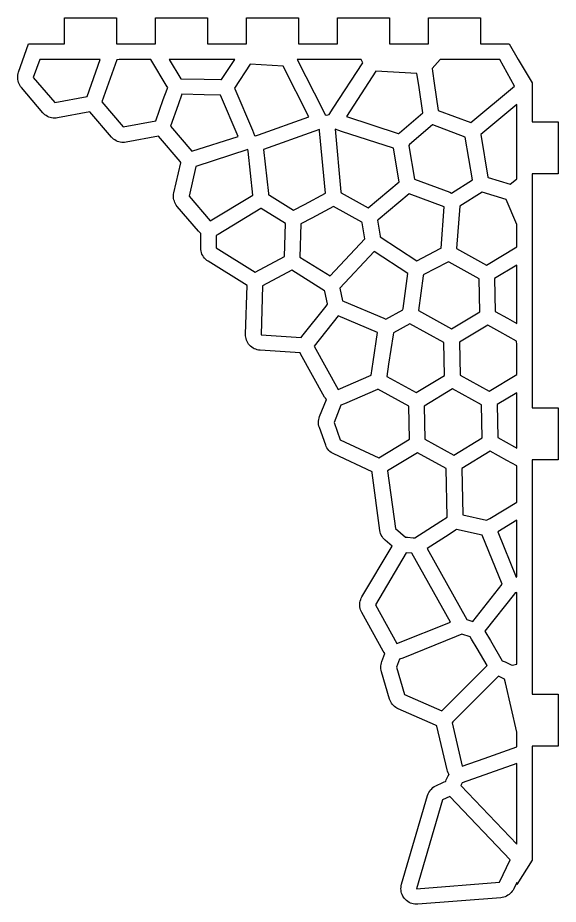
# Model space of a CAD drawing. Header units: millimetres. Extents: x -28 to 624, y -200 to 200.
# Drawn here: x 219.5 to 323.6, y 29.6 to 200 of the extents above; entities that cross this region are included whole.
import ezdxf

# ---------------------------------------------------------------- set-up
doc = ezdxf.new("R2010")
doc.units = ezdxf.units.MM
doc.layers.add('default', color=7, linetype='Continuous')

msp = doc.modelspace()

# ---------------------------------------------------------------- linework, layer by layer
at = {"layer": 'default'}
for points in [[(318.56, 60), (318.56, 57.04), (318.56, 41.48), (318.56, 38.06), (315.56, 33.41), (315.56, 33.78), (314.98, 32.56), (314.85, 32.31), (314.69, 32.07), (314.51, 31.85), (314.31, 31.64), (314.09, 31.46), (313.86, 31.3), (313.61, 31.16), (313.34, 31.04), (313.07, 30.95), (312.79, 30.89), (312.51, 30.85), (296.52, 29.59), (296.23, 29.58), (295.94, 29.6), (295.65, 29.65), (295.37, 29.72), (295.1, 29.82), (294.84, 29.95), (294.59, 30.1), (294.36, 30.28), (294.15, 30.47), (293.96, 30.69), (293.78, 30.92), (293.64, 31.17), (293.51, 31.44), (293.41, 31.71), (293.34, 31.99), (293.3, 32.28), (293.28, 32.57), (293.3, 32.86), (293.34, 33.14), (293.41, 33.43), (298.41, 50.49), (298.52, 50.78), (298.65, 51.06), (298.81, 51.33), (299, 51.58), (299.21, 51.8), (299.44, 52.01), (299.7, 52.19), (299.97, 52.34), (301.34, 53.01), (301.61, 53.12), (301.88, 53.21), (301.92, 53.22), (301.92, 53.25), (302.01, 53.52), (302.13, 53.77), (302.39, 54.28), (302.53, 54.52), (302.53, 54.53), (302.48, 54.6), (302.34, 54.87), (302.23, 55.14), (302.15, 55.43), (300.22, 63.82), (300.2, 63.91), (299.95, 64), (292.78, 67.15), (292.52, 67.27), (292.28, 67.43), (292.05, 67.6), (291.84, 67.8), (291.65, 68.01), (291.48, 68.25), (291.33, 68.49), (291.21, 68.75), (291.11, 69.03), (289.53, 74.28), (289.46, 74.56), (289.42, 74.85), (289.4, 75.13), (289.41, 75.42), (289.45, 75.7), (289.52, 75.98), (289.61, 76.26), (290.21, 77.77), (290.21, 77.77), (290.05, 77.99), (289.89, 78.24), (285.74, 85.65), (285.61, 85.91), (285.51, 86.17), (285.44, 86.45), (285.38, 86.73), (285.36, 87.01), (285.37, 87.3), (285.4, 87.58), (285.45, 87.86), (285.54, 88.14), (285.65, 88.4), (285.78, 88.65), (291.59, 98.4), (290.24, 99.59), (290.02, 99.8), (289.82, 100.04), (289.65, 100.29), (289.5, 100.56), (289.38, 100.85), (289.3, 101.14), (289.24, 101.44), (287.75, 112.53), (287.74, 112.69), (280.35, 116.15), (280.09, 116.29), (279.84, 116.45), (279.62, 116.64), (279.41, 116.84), (279.22, 117.07), (279.05, 117.32), (278.91, 117.58), (278.8, 117.85), (277.59, 121.2), (277.5, 121.5), (277.44, 121.81), (277.42, 122.12), (277.42, 122.43), (277.46, 122.74), (277.53, 123.04), (277.63, 123.33), (278.93, 126.6), (278.93, 126.61), (278.75, 126.84), (278.6, 127.09), (273.94, 135.4), (273.86, 135.57), (266.18, 136.08), (265.89, 136.11), (265.61, 136.17), (265.34, 136.26), (265.07, 136.37), (264.82, 136.51), (264.58, 136.67), (264.36, 136.85), (264.16, 137.06), (263.97, 137.28), (263.81, 137.52), (263.68, 137.77), (263.56, 138.04), (263.48, 138.31), (263.42, 138.59), (263.38, 138.88), (263.38, 139.17), (263.67, 148.54), (263.67, 148.54), (256.18, 153.19), (255.93, 153.36), (255.7, 153.56), (255.49, 153.78), (255.3, 154.02), (255.14, 154.28), (255, 154.55), (254.9, 154.84), (254.82, 155.13), (254.78, 155.44), (254.76, 155.74), (254.76, 158.15), (254.78, 158.46), (254.79, 158.53), (254.73, 158.57), (254.51, 158.77), (254.3, 158.98), (250.24, 163.74), (250.06, 163.96), (249.91, 164.2), (249.79, 164.45), (249.68, 164.71), (249.6, 164.97), (249.55, 165.25), (249.52, 165.53), (249.52, 165.81), (249.54, 166.09), (249.59, 166.36), (250.92, 172.09), (250.95, 172.2), (250.78, 172.37), (246.65, 177.22), (246.65, 177.22), (240.4, 176.06), (240.12, 176.02), (239.84, 176.01), (239.55, 176.03), (239.27, 176.07), (238.99, 176.14), (238.72, 176.24), (238.46, 176.36), (238.22, 176.5), (237.99, 176.67), (237.77, 176.86), (237.58, 177.06), (233.45, 181.9), (233.45, 181.9), (227.21, 180.74), (226.93, 180.7), (226.64, 180.69), (226.36, 180.71), (226.07, 180.75), (225.8, 180.82), (225.53, 180.91), (225.27, 181.03), (225.02, 181.18), (224.79, 181.35), (224.58, 181.54), (224.38, 181.74), (220.26, 186.57), (220.08, 186.8), (219.93, 187.04), (219.8, 187.3), (219.7, 187.56), (219.62, 187.84), (219.57, 188.12), (219.54, 188.4), (219.54, 188.69), (219.57, 188.97), (219.63, 189.25), (219.71, 189.52), (221.65, 195), (224.84, 195), (228.56, 195), (228.56, 200), (238.56, 200), (238.56, 195), (238.83, 195), (246.06, 195), (246.06, 200), (256.06, 200), (256.06, 195), (260.61, 195), (263.56, 195), (263.56, 200), (273.56, 200), (273.56, 195), (275.21, 195), (281.06, 195), (281.06, 200), (291.06, 200), (291.06, 195), (298.56, 195), (298.56, 200), (308.56, 200), (308.56, 195), (314.1, 195), (315.87, 192), (318.56, 187.46), (318.56, 184.19), (318.56, 180), (323.56, 180), (323.56, 170), (318.56, 170), (318.56, 167.61), (318.56, 160.85), (318.56, 154.25), (318.56, 141.4), (318.56, 137.9), (318.56, 137.18), (318.56, 128.17), (318.56, 125), (323.56, 125), (323.56, 115), (318.56, 115), (318.56, 104.19), (318.56, 92.78), (318.56, 89.77), (318.56, 76.45), (318.56, 73.36), (318.56, 70), (323.56, 70), (323.56, 60), (318.56, 60)], [(235.44, 192), (223.77, 192), (222.54, 188.52), (226.66, 183.69), (232.91, 184.85), (235.44, 192)], [(246.1, 180.17), (247.56, 184.27), (248.27, 186.28), (248.27, 186.28), (248.4, 186.63), (248.33, 186.74), (248.33, 186.74), (245.17, 192), (239.06, 192), (238.6, 191.93), (235.74, 183.84), (239.86, 179.01), (246.1, 180.17)], [(258.62, 188.13), (258.76, 188.13), (261.29, 192), (248.67, 192), (250.9, 188.28), (255.45, 188.19), (258.62, 188.13), (258.62, 188.13)], [(264.27, 191.07), (261.27, 186.49), (261.27, 186.49), (261.25, 186.46), (261.32, 186.31), (261.32, 186.31), (264.7, 178.36), (264.7, 178.36), (265.11, 177.39), (265.3, 177.3), (265.85, 177.5), (265.85, 177.5), (275.55, 180.94), (270.61, 190.72), (270.61, 190.72), (264.27, 191.07)], [(278.98, 181.26), (279.47, 181.43), (280.27, 182.64), (280.27, 182.64), (285.97, 191.36), (285.65, 192), (273.33, 192), (278.23, 182.29), (278.23, 182.29), (278.71, 181.34), (278.98, 181.26)], [(315.13, 186.85), (312.32, 192), (300.82, 192), (299.26, 190.23), (299.34, 189.71), (299.34, 189.71), (299.67, 187.45), (300.43, 182.19), (306.71, 179.87), (315.13, 186.85)], [(297.47, 181.7), (296.7, 187.02), (296.37, 189.27), (288.48, 189.72), (288.48, 189.72), (282.78, 181), (292.76, 177.75), (292.76, 177.75), (292.83, 177.73), (292.84, 177.74), (292.84, 177.74), (293.01, 177.89), (297.47, 181.7)], [(258.56, 185.13), (255.39, 185.19), (251.1, 185.28), (250.39, 183.27), (248.93, 179.16), (253.06, 174.32), (261.94, 177.19), (258.56, 185.13)], [(310.03, 169.33), (310.04, 169.26), (314.31, 167.98), (314.55, 168.18), (314.55, 168.18), (315.56, 169.02), (315.56, 183.31), (308.63, 177.56), (308.63, 177.56), (310.03, 169.33), (310.03, 169.33)], [(305.67, 177.05), (305.67, 177.05), (299.39, 179.38), (299.39, 179.38), (299.38, 179.38), (294.96, 175.6), (294.78, 175.46), (294.79, 175.4), (294.79, 175.4), (295.9, 168.94), (295.9, 168.94), (302.66, 166.44), (302.66, 166.44), (303.03, 166.3), (307.08, 168.83), (305.67, 177.05)], [(277.64, 178.27), (277.64, 178.27), (277.62, 178.49), (276.55, 178.11), (276.55, 178.11), (266.86, 174.67), (267.79, 166.2), (267.79, 166.2), (267.82, 165.97), (267.97, 165.88), (267.97, 165.88), (272.63, 162.99), (272.63, 162.99), (274.74, 164.12), (278.74, 166.27), (277.64, 178.27)], [(281.85, 178.15), (281.85, 178.15), (280.62, 178.55), (281.73, 166.54), (281.73, 166.54), (281.75, 166.35), (286.95, 163.47), (292.94, 168.44), (291.84, 174.9), (281.85, 178.15)], [(264.81, 165.87), (263.87, 174.34), (263.87, 174.34), (263.84, 174.65), (253.84, 171.42), (252.52, 165.69), (256.58, 160.93), (264.81, 165.87)], [(300.8, 155.63), (301, 155.73), (301.61, 163.63), (294.85, 166.13), (294.85, 166.13), (288.87, 161.16), (288.87, 161.16), (288.75, 161.06), (289.28, 158.01), (289.28, 158.01), (289.3, 157.91), (296.32, 153.29), (300.8, 155.63)], [(309.76, 152.45), (309.76, 152.45), (315.56, 155.94), (315.56, 160.25), (313.54, 165.08), (308.94, 166.46), (304.63, 163.77), (304, 155.63), (309.76, 152.45)], [(285.79, 160.55), (285.79, 160.55), (285.77, 160.7), (280.32, 163.71), (276.15, 161.48), (274.05, 160.35), (274.05, 160.35), (273.85, 154), (279.67, 150.39), (286.33, 157.49), (285.79, 160.55)], [(265.25, 151.09), (265.25, 151.09), (270.85, 154.09), (271.05, 160.44), (266.39, 163.33), (266.35, 163.3), (266.35, 163.3), (258.13, 158.36), (258.13, 158.36), (257.76, 158.14), (257.76, 155.74), (265.25, 151.09)], [(293.68, 144.1), (293.68, 144.1), (294.61, 150.82), (288.16, 155.06), (281.55, 148.01), (282.06, 145.6), (282.38, 145.46), (282.38, 145.46), (289.96, 142.26), (289.96, 142.26), (290.37, 142.08), (293.64, 143.84), (293.68, 144.1)], [(308.44, 143.47), (308.31, 149.82), (302.55, 153), (302.55, 153), (302.41, 153.08), (302.19, 152.97), (297.71, 150.63), (297.71, 150.63), (297.61, 150.58), (297.59, 150.41), (297.59, 150.41), (296.65, 143.69), (303, 140.19), (303, 140.19), (308.44, 143.47)], [(313.78, 142.23), (315.56, 141.25), (315.56, 152.44), (311.31, 149.88), (311.31, 149.88), (311.44, 143.53), (313.78, 142.23)], [(272.27, 151.45), (272.27, 151.45), (266.67, 148.45), (266.38, 139.07), (274.08, 138.56), (274.22, 138.74), (274.22, 138.74), (278.87, 144.57), (278.87, 144.57), (279.14, 144.91), (279.12, 144.99), (279.12, 144.99), (278.62, 147.4), (278.62, 147.4), (278.59, 147.53), (278.09, 147.84), (278.09, 147.84), (272.27, 151.45)], [(287.96, 133.86), (288.79, 139.49), (281.21, 142.7), (276.56, 136.87), (281.21, 128.55), (287.57, 131.29), (287.96, 133.86)], [(301.55, 137.56), (295.01, 141.17), (291.82, 139.46), (291.76, 139.05), (291.76, 139.05), (290.92, 133.42), (290.57, 131.06), (296.23, 127.93), (296.23, 127.93), (301.67, 131.21), (301.67, 131.21), (301.55, 137.56)], [(312.33, 139.6), (309.99, 140.9), (309.99, 140.9), (304.55, 137.62), (304.67, 131.27), (310.23, 128.2), (310.23, 128.2), (315.56, 131.42), (315.56, 137.16), (315.55, 137.83), (312.33, 139.6)], [(294.91, 118.96), (294.91, 118.96), (294.78, 125.3), (288.85, 128.58), (288.76, 128.54), (288.76, 128.54), (282.4, 125.8), (282.4, 125.8), (281.73, 125.51), (280.41, 122.22), (281.62, 118.86), (289.02, 115.4), (292.65, 117.59), (294.91, 118.96)], [(303.46, 115.94), (308.9, 119.22), (308.9, 119.22), (308.78, 125.57), (303.22, 128.64), (303.22, 128.64), (297.78, 125.36), (297.78, 125.36), (297.9, 119.01), (303.46, 115.94), (303.46, 115.94)], [(315.12, 117.51), (315.56, 117.26), (315.56, 127.91), (311.78, 125.63), (311.78, 125.63), (311.9, 119.28), (315.12, 117.51)], [(290.72, 112.93), (292.21, 101.84), (294.13, 100.16), (294.57, 100.13), (294.57, 100.13), (295.65, 100.04), (295.65, 100.04), (295.94, 100.02), (300.93, 103.21), (302.19, 104.02), (302.01, 113.32), (296.45, 116.39), (296.45, 116.39), (294.2, 115.02), (290.72, 112.93)], [(315.56, 113.84), (313.67, 114.88), (310.45, 116.66), (310.45, 116.66), (305.01, 113.38), (305.01, 113.38), (305.19, 104.42), (309.77, 103.4), (310.36, 103.75), (310.36, 103.75), (315.56, 106.89), (315.56, 113.84)], [(315.56, 103.39), (311.91, 101.18), (315.46, 92.49), (315.56, 92.5), (315.56, 103.39)], [(303.81, 101.49), (302.54, 100.68), (298.32, 97.98), (305.97, 84.32), (307.1, 83.96), (312.77, 91.14), (308.94, 100.51), (303.99, 101.61), (303.81, 101.49), (303.81, 101.49)], [(295.41, 97.05), (294.32, 97.14), (288.36, 87.12), (292.51, 79.7), (302.8, 83.83), (295.41, 97.05)], [(309.45, 82.1), (309.45, 82.1), (309.44, 82.09), (310.51, 80.28), (312.79, 76.4), (313.31, 76.16), (313.31, 76.16), (314.5, 75.61), (314.5, 75.61), (314.7, 75.52), (315.56, 75.72), (315.56, 89.49), (315.27, 89.46), (315.13, 89.28), (315.13, 89.28), (309.45, 82.1)], [(306.86, 80.57), (306.86, 80.57), (306.63, 80.96), (305, 81.48), (303.92, 81.05), (303.92, 81.05), (293.63, 76.92), (293.63, 76.92), (293, 76.67), (292.4, 75.15), (293.99, 69.89), (301.15, 66.75), (307.22, 72.83), (309.85, 75.48), (307.92, 78.76), (306.86, 80.57)], [(313.41, 72.16), (313.41, 72.16), (313.24, 72.88), (312.05, 73.43), (309.34, 70.71), (303.28, 64.63), (303.28, 64.63), (303.14, 64.49), (305.08, 56.1), (309.3, 57.61), (315.56, 59.84), (315.56, 62.67), (313.41, 72.16)], [(315.56, 41.14), (315.56, 56.65), (310.31, 54.78), (305.06, 52.91), (304.81, 52.41), (315.56, 41.14)], [(302.66, 50.32), (301.29, 49.64), (296.28, 32.58), (312.27, 33.84), (314.29, 38.12), (302.66, 50.32)]]:
    msp.add_lwpolyline(points, dxfattribs=at)

doc.saveas('drawing.dxf')
